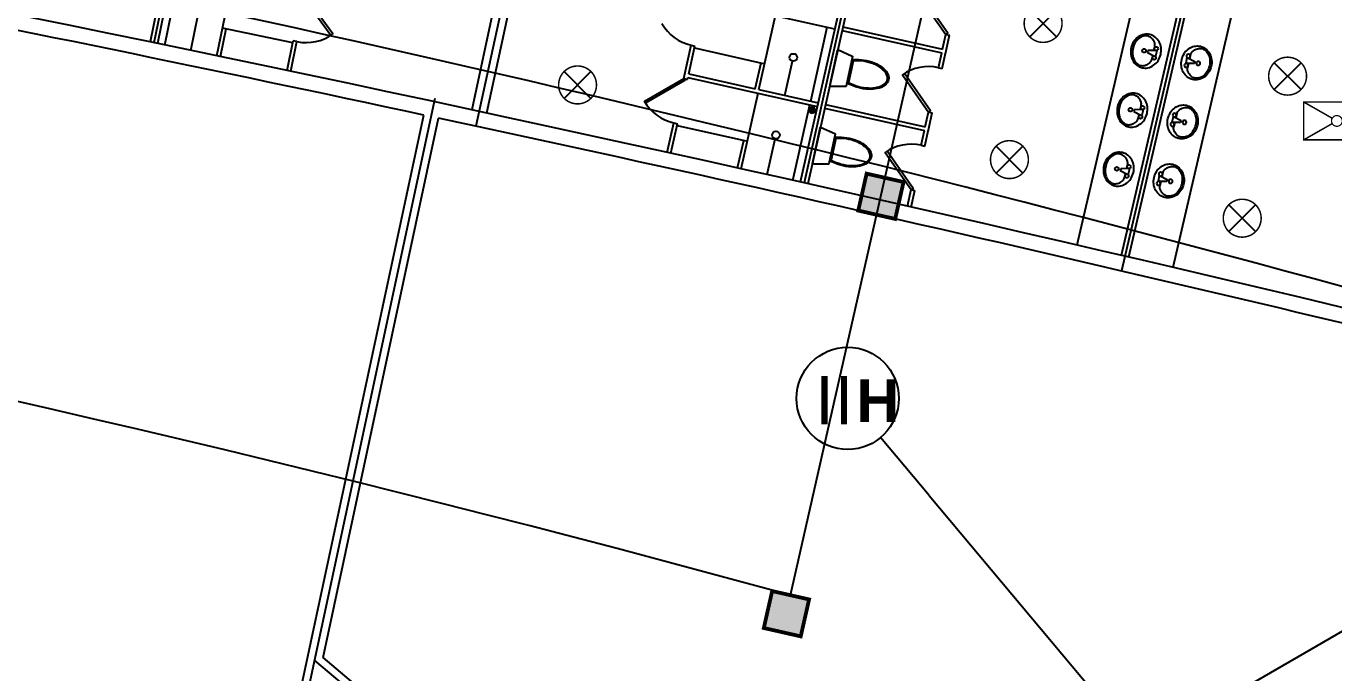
# Model space of a CAD drawing. Extents: x 23618587 to 48466785, y 42305484 to 86624613.
# Drawn here: x 24252891 to 24270158, y 43339294 to 43347831 of the extents above; entities that cross this region are included whole.
import ezdxf

# ---------------------------------------------------------------- set-up
doc = ezdxf.new("R2010")
doc.units = 0
doc.header["$MEASUREMENT"] = 0
doc.layers.get('0').update_dxf_attribs({"linetype": 'CONTINUOUS'})
for name, color, linetype in [('AC-W', 7, 'CONTINUOUS'), ('设备-动力', 3, 'CONTINUOUS'), ('设备-照明', 3, 'CONTINUOUS')]:
    doc.layers.add(name, color=color, linetype=linetype)
doc.styles.add('ATT', font='txt')
doc.styles.add('IDQSTYLE', font='simplex.shx', dxfattribs={"width": 0.7, "bigfont": 'hzfs1.shx'})
doc.styles.add('T-SG-01$0$Arial', font='ARIALBD.TTF')

# ---------------------------------------------------------------- blocks, each defined once
blk = doc.blocks.new('15PLAV04')
at = {"color": 0, "linetype": 'ByBlock'}
for p, q in [((2.5, -1.5), (2.5, 1.5)), ((7, 0.5), (3, 1.5)), ((4, 1.25), (4, 3.635323)), ((7, -0.5), (7, 0.5)), ((3, -1.5), (7, -0.5)), ((4, -3.628449), (4, -1.25))]:
    blk.add_line(p, q, dxfattribs=at)
blk.add_lwpolyline([(8, 9, 0.109452), (4.986152, 8.332258, 0.102376), (2.343146, 6.363961, 0.093737), (0.622313, 3.491319, 0.088426), (0, 0, 0.088426), (0.622313, -3.491319, 0.093737), (2.343146, -6.363961, 0.102376), (4.986152, -8.332258, 0.109452), (8, -9, 0.109452), (11.013848, -8.332258, 0.102376), (13.656854, -6.363961, 0.093737), (15.377687, -3.491319, 0.088426), (16, 0, 0.088426), (15.377687, 3.491319, 0.093737), (13.656854, 6.363961, 0.102376), (11.013848, 8.332258, 0.109452)], format="xyb", close=True, dxfattribs=at)
for centre in [(3, 2.5), (9, 0), (3, -2.5)]:
    blk.add_circle(centre, 1, dxfattribs=at)
for centre, radius, start, end in [((9.915843, 1.787992), 6.448105, 118.911201, 143.130102), ((9, 3.446272), 4.553728, 90, 118.911201), ((9, 3.446272), 4.553728, 61.088799, 90), ((8.084157, 1.787992), 6.448105, 36.869898, 61.088799), ((7, 3.635323), 3, 146.09549, 180), ((11.358035, 0.706347), 8.250845, 143.130102, 146.09549), ((6.641965, 0.706347), 8.250845, 17.257939, 36.869898), ((4.368267, 0), 10.631733, 0, 17.257939), ((4.368267, 0), 10.631733, 342.742061, 0), ((7, -3.628449), 3, 180, 212.259808), ((9.915843, -1.787992), 6.448105, 212.259808, 241.088799), ((8.084157, -1.787992), 6.448105, 298.911201, 323.130102), ((6.641965, -0.706347), 8.250845, 323.130102, 342.742061), ((9, -3.446272), 4.553728, 241.088799, 270), ((9, -3.446272), 4.553728, 270, 298.911201)]:
    blk.add_arc(centre, radius, start, end, dxfattribs=at)
at = {"color": 0, "linetype": 'ByBlock', "style": 'ATT'}
for tag, p, flags in [('ITEM', (0, -17.5), 3), ('ROOM_NUMBER', (0, -26.5), 1)]:
    blk.add_attdef(tag, p, '', height=6, dxfattribs=dict(at, flags=flags))
blk = doc.blocks.new('WC-3')
for points in [[(382, 218, 0.033558), (397, 269, 0.056391), (412, 405, 0.056391), (397, 541, 0.070142), (358, 644, 0.106098), (290, 721, 0.162033), (225, 743, 0.162033), (161, 721, 0.106098), (93, 644, 0.070142), (54, 541, 0.056391), (38, 405, 0.056391), (54, 269, 0.033558), (69, 218)], [(55, 405, -0.056391), (70, 537, -0.070142), (108, 636, -0.106098), (170, 708, -0.162033), (225, 726, -0.162033), (280, 708, -0.106098), (343, 636, -0.070142), (381, 537, -0.056391), (396, 405, -0.056391), (381, 273, -0.027675), (369, 232), (81, 232, -0.027675), (70, 273, -0.056391)], [(-20, 24, 0.477064), (0, 0), (463, 0, 0.477064), (473, 12), (431, 207, 0.354037), (426, 211), (24, 211, 0.354037), (19, 207)]]:
    blk.add_lwpolyline(points, format="xyb", close=True)
blk = doc.blocks.new('HC001494')
at = {"color": 0, "linetype": 'Continuous'}
for p, q in [((-1.77, 1.77), (1.77, -1.77)), ((1.77, 1.77), (-1.77, -1.77))]:
    blk.add_line(p, q, dxfattribs=at)
at = {"color": 0, "linetype": 'Continuous', "const_width": 0.2}
blk.add_lwpolyline([(1.77, -1.77, 0.198912), (2.5, 0, 0.198912), (1.77, 1.77, 0.198912), (0, 2.5, 0.198912), (-1.77, 1.77, 0.198912), (-2.5, 0, 0.198912), (-1.77, -1.77, 0.198912), (0, -2.5, 0.198912)], format="xyb", close=True, dxfattribs=at)
at = {"color": 0, "style": 'IDQSTYLE', "width": 0.7}
blk.add_attdef('PSFHATT', (4.5, -2.5), '', height=2.5, dxfattribs=at)
blk = doc.blocks.new('HC000704')
at = {"color": 0, "linetype": 'Continuous', "const_width": 0.2}
for points in [[(-0.61, 0.35), (-4.38, 2.5)], [(-4.38, 2.5), (4.37, 2.5), (4.37, -2.5), (-4.38, -2.5), (-4.38, 2.5)], [(4.37, 2.5), (0.61, 0.35)], [(-0.61, -0.35), (-4.38, -2.5)], [(0.61, -0.35), (4.37, -2.5)]]:
    blk.add_lwpolyline(points, dxfattribs=at)
at = {"color": 0, "linetype": 'Continuous', "const_width": 0.16}
blk.add_lwpolyline([(0, -0.71, 0.198912), (0.5, -0.5, 0.198912), (0.71, 0, 0.198912), (0.5, 0.5, 0.198912), (0, 0.71, 0.198912), (-0.5, 0.5, 0.198912), (-0.71, 0, 0.198912), (-0.5, -0.5, 0.198912)], format="xyb", close=True, dxfattribs=at)
at = {"color": 0, "style": 'IDQSTYLE', "width": 0.7}
blk.add_attdef('PSFHATT', (6.37, -2.5), '', height=2.5, dxfattribs=at)

msp = doc.modelspace()

# ---------------------------------------------------------------- hatches: boundary and pattern name
at = {"layer": 'AC-W'}
h = msp.add_hatch(dxfattribs=at)
h.set_pattern_fill('ANSI37', scale=4, angle=-70.72558463, style=0)
h.set_pattern_definition([(332.360699, (24147835.109, 43470250.07), (5.8915783, 11.2507469), []), (62.360699, (24147835.109, 43470250.07), (-11.2507469, 5.8915783), [])])
h.paths.add_polyline_path([(24263309.5018, 43346722.32784, 1), (24263229.5018, 43346722.32784, 1)])

# ---------------------------------------------------------------- linework, layer by layer
at = {"layer": 'AC-W', "color": 7, "ltscale": 300}
for p, q in [((24262985.28361, 43340318.06729), (24280721.08484, 43418686.19764)), ((24270994.45597, 43360230.51137), (24267352.58704, 43344599.25017)), ((24254395.34061, 43328696.04942), (24258291.28369, 43346881.3559)), ((24267606.31854, 43338307.85223), (24280647.20979, 43345837.0143)), ((24264815.79519, 43341633.46846), (24291994.71284, 43309242.89571)), ((24273701.75356, 43325192.12667), (24256700.84436, 43339457.57527))]:
    msp.add_line(p, q, dxfattribs=at)
at = {"layer": 'AC-W', "color": 7, "ltscale": 1000}
for p, q in [((24262210.75714, 43362199.81407), (24258830.42801, 43346509.90064)), ((24255870.53714, 43353879.86735), (24254575.18098, 43347612.32777)), ((24268670.84817, 43353121.94131), (24266764.90197, 43344941.43197)), ((24269936.93891, 43352826.95957), (24268030.99272, 43344646.45024)), ((24264562.52289, 43352007.21377), (24263162.12221, 43345762.30561))]:
    msp.add_line(p, q, dxfattribs=at)
at = {"layer": 'AC-W', "color": 7}
for p, q in [((24261502.2193, 43359385.91496), (24258774.77539, 43346726.39065)), ((24261697.73318, 43359343.79227), (24258970.28928, 43346684.26796)), ((24270060.81444, 43356443.58231), (24267349.25155, 43344805.28656)), ((24255801.33157, 43353792.05471), (24254526.21534, 43347622.4454)), ((24255899.26187, 43353771.81477), (24254624.14565, 43347602.20546)), ((24269352.67898, 43352963.48974), (24267446.64315, 43344782.59565)), ((24264491.85277, 43351920.57541), (24263113.33334, 43345773.24391)), ((24264589.42946, 43351898.69415), (24263210.91003, 43345751.36265)), ((24254721.98638, 43347581.96454), (24254928.79469, 43348582.59996)), ((24255407.36314, 43347439.62993), (24255614.30683, 43348440.92038)), ((24261859.15477, 43348177.70568), (24263566.74684, 43347794.78361)), ((24255064.69846, 43347510.91188), (24255162.76109, 43347985.38478)), ((24262567.32071, 43346994.0668), (24262786.13332, 43347969.8337)), ((24255456.31137, 43347429.42807), (24255531.71238, 43347794.25343)), ((24256413.08513, 43347612.09397), (24255482.74722, 43347804.3734)), ((24263250.35754, 43346840.89798), (24263469.17015, 43347816.66488)), ((24263664.23814, 43347772.9215), (24264981.52345, 43347477.52448)), ((24263675.17877, 43347821.70985), (24264992.46408, 43347526.31283)), ((24256337.21411, 43347244.99445), (24256418.14512, 43347636.57654)), ((24256386.14396, 43347234.70368), (24256467.11027, 43347626.45657)), ((24256467.11027, 43347626.45657), (24256418.14512, 43347636.57654)), ((24261575.14287, 43347139.69689), (24261673.60854, 43347578.79199)), ((24261640.34216, 43347201.93878), (24261722.39689, 43347567.85136)), ((24261673.60854, 43347578.79199), (24261722.39689, 43347567.85136)), ((24264992.46408, 43347526.31283), (24265036.2266, 43347721.46621)), ((24265030.3118, 43347466.58385), (24265085.01495, 43347710.52558)), ((24265036.2266, 43347721.46621), (24265085.01495, 43347710.52558)), ((24261716.92657, 43347543.45719), (24262643.90513, 43347335.58521)), ((24264937.76093, 43347282.3711), (24264981.52345, 43347477.52448)), ((24264986.54927, 43347271.43047), (24265036.05624, 43347492.20047)), ((24262518.53237, 43347005.00743), (24262595.11678, 43347346.52585)), ((24262908.83913, 43346917.48239), (24263010.03996, 43347368.77458)), ((24264937.76093, 43347282.3711), (24264986.54927, 43347271.43047)), ((24261575.14287, 43347139.69689), (24261623.93121, 43347128.75626)), ((24261623.93121, 43347128.75626), (24261629.40153, 43347153.15043)), ((24261629.40153, 43347153.15043), (24263336.9936, 43346770.22837)), ((24261640.34216, 43347201.93878), (24262518.53237, 43347005.00743)), ((24262332.65468, 43345947.60355), (24262556.38008, 43346945.27845)), ((24262567.32071, 43346994.0668), (24263347.93423, 43346819.01671)), ((24263015.83787, 43345795.08739), (24263239.41691, 43346792.10963)), ((24263434.4849, 43346748.36626), (24264751.77021, 43346452.96924)), ((24263445.42553, 43346797.1546), (24264762.71084, 43346501.75758)), ((24261356.32319, 43346163.89843), (24261443.85531, 43346554.23675)), ((24261405.14969, 43346153.12798), (24261492.64365, 43346543.29612)), ((24261443.85531, 43346554.23675), (24261492.64365, 43346543.29612)), ((24264762.71084, 43346501.75758), (24264806.47337, 43346696.91096)), ((24264800.55856, 43346442.02861), (24264855.26171, 43346685.97033)), ((24264806.47337, 43346696.91096), (24264855.26171, 43346685.97033)), ((24261487.17334, 43346518.90195), (24262414.15189, 43346311.02997)), ((24264708.00769, 43346257.81586), (24264751.77021, 43346452.96924)), ((24264756.79604, 43346246.87523), (24264806.303, 43346467.64522)), ((24262283.84804, 43345958.46259), (24262365.36355, 43346321.9706)), ((24262674.27189, 43345871.45971), (24262780.28672, 43346344.21933)), ((24264708.00769, 43346257.81586), (24264756.79604, 43346246.87523)), ((24264527.78599, 43345454.14016), (24264576.72013, 43345672.35572)), ((24264576.72013, 43345672.35572), (24264625.50847, 43345661.41509)), ((24264576.54453, 43345443.06665), (24264625.50847, 43345661.41509)), ((24264815.79519, 43341633.46846), (24264173.00758, 43342399.5129))]:
    msp.add_line(p, q, dxfattribs=at)
at = {"layer": 'AC-W', "color": 7, "ltscale": 5000}
for p, q in [((24254304.32869, 43328748.59518), (24258141.12985, 43346657.84169)), ((24256811.23548, 43339495.48687), (24258336.69233, 43346615.94521)), ((24263730.8475, 43333689.24625), (24256811.23548, 43339495.48687))]:
    msp.add_line(p, q, dxfattribs=at)
at = {"layer": 'AC-W', "color": 7}
for points in [[(24256588.54991, 43348214.03841), (24256564.23382, 43348196.46775), (24256915.64702, 43347710.14607), (24256939.9631, 43347727.71673)], [(24265036.2266, 43347721.46621), (24265060.83426, 43347738.62614), (24264717.63556, 43348230.77922), (24264693.0279, 43348213.61929)], [(24261575.14287, 43347139.69689), (24261590.06651, 43347113.67219), (24261069.57249, 43346815.19944), (24261054.64886, 43346841.22414)], [(24264806.47337, 43346696.91096), (24264831.08102, 43346714.0709), (24264487.88232, 43347206.22398), (24264463.27467, 43347189.06404)], [(24264576.72013, 43345672.35572), (24264601.32778, 43345689.51565), (24264258.12908, 43346181.66873), (24264233.52143, 43346164.5088)]]:
    msp.add_lwpolyline(points, close=True, dxfattribs=at)
at = {"layer": 'AC-W', "color": 7, "const_width": 50}
for points in [[(24263988.70749, 43345883.91174), (24264476.3536, 43345773.45234), (24264365.8942, 43345285.80624), (24263878.24809, 43345396.26564), (24263988.70749, 43345883.91174)], [(24262741.57275, 43340373.27159), (24263229.21885, 43340262.81219), (24263118.75945, 43339775.16609), (24262631.11335, 43339885.62549), (24262741.57275, 43340373.27159)]]:
    msp.add_lwpolyline(points, dxfattribs=at)
at = {"layer": 'AC-W', "color": 7}
for centre, radius in [((24263020.98059, 43347417.56292), 50), ((24263269.5018, 43346722.32784), 40), ((24262791.22735, 43346393.00768), 50), ((24263739.12594, 43342916.5929), 675)]:
    msp.add_circle(centre, radius, dxfattribs=at)
for centre, radius, start, end in [((24148759.7883, 42835660.74182), 530172.67138, 79.4743453433, 79.4743453433), ((24148766.30591, 42835659.45113), 530172.67138, 78.1227654299, 78.1227654299), ((24148779.34207, 42835656.52904), 530172.67138, 76.2090487924, 76.2090487924), ((24261804.89611, 43348164.25213), 600, 209.831739167, 257.360698732), ((24256588.54991, 43348214.03841), 600, 258.322695399, 305.851654976), ((24264806.47337, 43346696.91096), 600, 77.360698732, 124.889658318), ((24261575.14287, 43347139.69689), 600, 209.831739167, 257.360698732), ((24264576.72013, 43345672.35572), 600, 77.360698732, 124.889658318)]:
    msp.add_arc(centre, radius, start, end, dxfattribs=at)
at = {"layer": 'AC-W', "color": 7, "ltscale": 300}
for centre, radius, start, end in [((24194114.69426, 43065582.01377), 289024.74556, 73.5419145235, 83.5945055841), ((24199004.74488, 43106608.72101), 242308.82748, 74.6897601365, 83.6658999584)]:
    msp.add_arc(centre, radius, start, end, dxfattribs=at)
at = {"layer": 'AC-W', "color": 7, "ltscale": 5000}
for radius, start, end in [(523172.67138, 75.9757445122, 79.7430769427), (522972.67138, 77.9189348756, 79.7599324338), (522972.67138, 75.998420043, 77.8970233007)]:
    msp.add_arc((24148685.34615, 42835267.72991), radius, start, end, dxfattribs=at)
at = {"layer": 'AC-W', "color": 7}
for points in [[(24263988.70749, 43345883.91174), (24264476.3536, 43345773.45234), (24263878.24809, 43345396.26564), (24264365.8942, 43345285.80624)], [(24262741.57275, 43340373.27159), (24263229.21885, 43340262.81219), (24262631.11335, 43339885.62549), (24263118.75945, 43339775.16609)]]:
    msp.add_solid(points, dxfattribs=at)

# ---------------------------------------------------------------- block references
at = {"layer": 'AC-W', "color": 7, "yscale": 25, "zscale": 25}
for p, xscale, rotation in [((24267871.65384, 43347455.89285), 24.99999999993258, 166.9309988325665), ((24268149.55213, 43347391.14637), -25.0000000001514, 166.8386786743979), ((24267691.30889, 43346676.48557), 24.99999999993258, 166.9309988325665), ((24267966.84305, 43346612.2899), -25.0000000001514, 166.8386786743979), ((24267510.96395, 43345897.0783), 24.99999999993258, 166.9309988325665), ((24267784.13397, 43345833.43344), -25.0000000001514, 166.8386786743979)]:
    msp.add_blockref('15PLAV04', p, dxfattribs=dict(at, xscale=xscale, rotation=rotation))
at = {"layer": 'AC-W', "color": 7, "xscale": -1, "rotation": 257.8369682890182}
for p in [(24263506.06224, 43347058.76303), (24263276.309, 43346034.20779)]:
    msp.add_blockref('WC-3', p, dxfattribs=at)
at = {"layer": '设备-动力', "xscale": 100, "yscale": 100, "zscale": 100}
msp.add_blockref('HC000704', (24270198.10104, 43346579.70953), dxfattribs=at)
at = {"layer": '设备-照明', "color": 3, "xscale": 100, "yscale": 100, "zscale": 100}
for p in [(24266319.16511, 43347866.74096), (24269547.55158, 43347170.80136), (24260171.69865, 43347054.81143), (24265874.53703, 43346068.897), (24268948.27026, 43345295.63078)]:
    msp.add_blockref('HC001494', p, dxfattribs=at)

# ---------------------------------------------------------------- texts
at = {"layer": 'AC-W', "color": 7, "style": 'T-SG-01$0$Arial'}
for s, height, p in [('Ⅱ', 637.5, (24263126.58085, 43342574.02379)), ('H', 562.5, (24263853.26854, 43342605.52366))]:
    msp.add_text(s, height=height, dxfattribs=at).set_placement(p)

doc.saveas('drawing.dxf')
